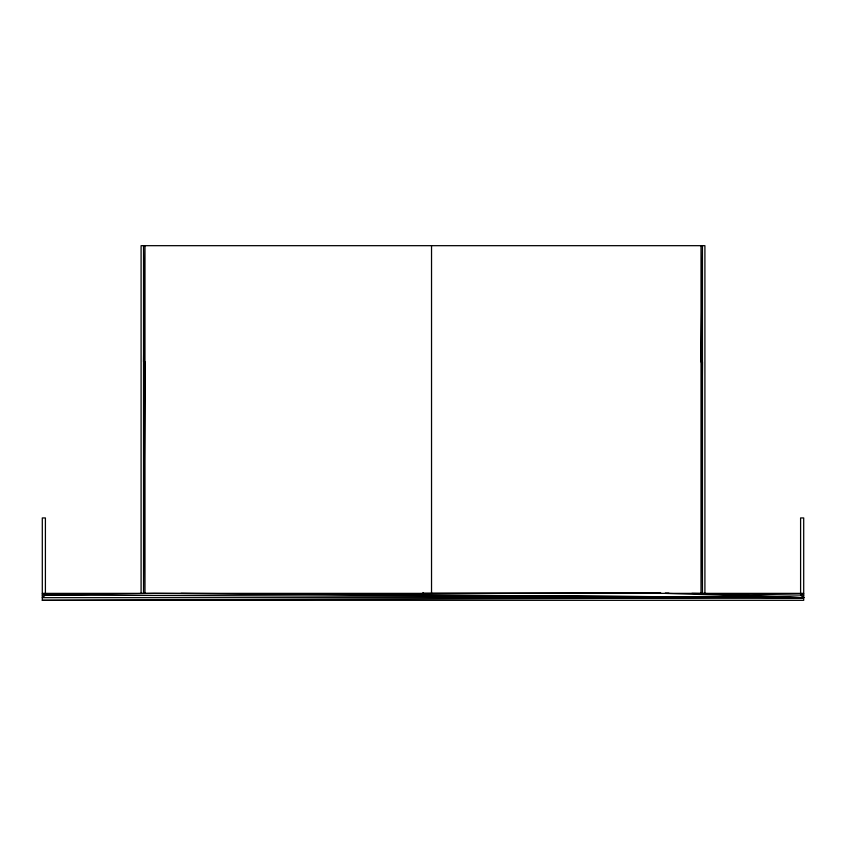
<?xml version="1.0" encoding="UTF-8"?>
<svg xmlns="http://www.w3.org/2000/svg" width="846" height="846" viewBox="0 0 846 846"><rect width="100%" height="100%" fill="white"/><g stroke="black" fill="none" stroke-linecap="round" stroke-linejoin="round"><path stroke-width="1.27" d="M181.012 593.374L803.7 597.667L154.088 593.374L45.409 595.087L42.3 597.667L803.7 597.667L800.591 595.087L691.912 593.374L803.7 597.667L42.3 600.322L42.3 517.942L45.409 517.942L45.409 595.087L803.7 597.667L664.988 593.374L668.9 593.258M45.409 593.374L42.3 595.087L45.409 595.087M660.631 592.623L423 593.374L423 592.517M42.3 593.374L803.7 593.374M42.3 600.322L803.7 600.322L803.7 517.942L800.591 517.942L800.591 595.087L803.7 595.087L800.591 593.374M704.908 593.374L704.908 245.678L141.092 245.678L141.092 593.374M702.455 593.374L702.455 245.678L701.017 361.887L702.455 361.887L701.017 593.374L701.017 245.678M431.534 245.678L431.534 593.374M144.983 593.374L144.983 245.678L143.545 361.887L144.983 361.887L143.545 593.374L143.545 245.678"/></g></svg>
